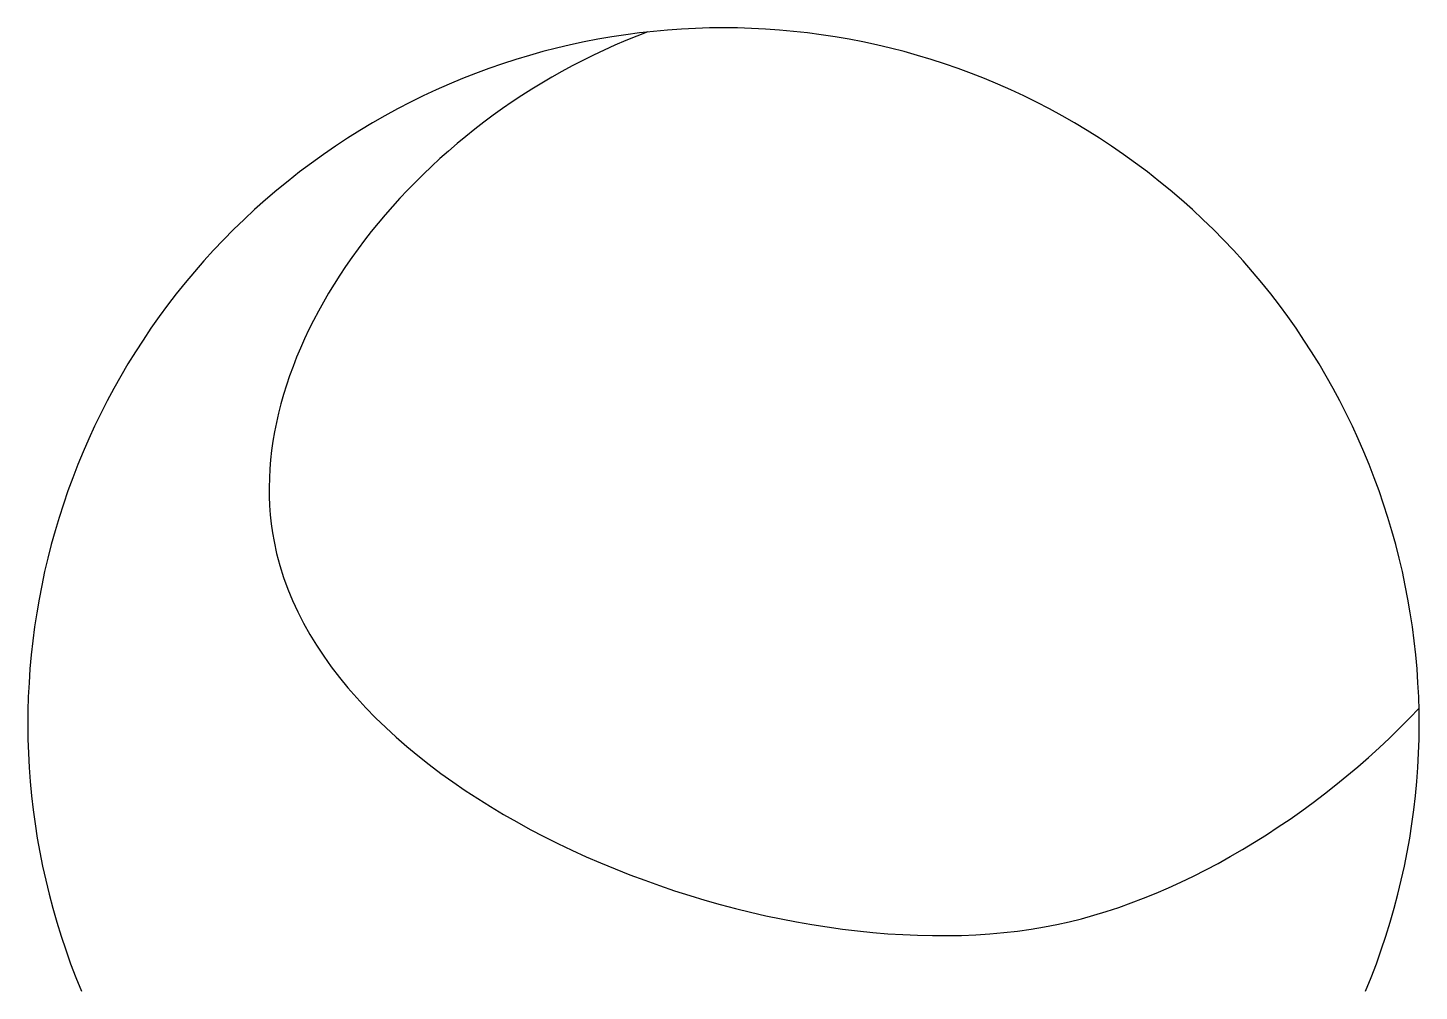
# Model space of a CAD drawing. Header units: millimetres. Extents: x 4.2 to 25.8, y 5 to 20.
import ezdxf

# ---------------------------------------------------------------- set-up
doc = ezdxf.new("R2010")
doc.units = ezdxf.units.MM
doc.layers.get('0').update_dxf_attribs({"lineweight": 25})

msp = doc.modelspace()

# ---------------------------------------------------------------- linework, layer by layer
msp.add_arc((15, 9.167), 10.833, 337.3801, 202.6199)
msp.add_open_spline([(13.821, 19.936), (10.119, 18.563), (3.769, 10.019), (15.599, 5.205), (20, 6), (22.026, 6.366), (24.245, 7.712), (25.831, 9.407)], degree=3, knots=[20.527856, 20.527856, 20.527856, 20.527856, 30.369842, 43.78625, 43.78625, 43.78625, 49.961663, 49.961663, 49.961663, 49.961663])

doc.saveas('drawing.dxf')
